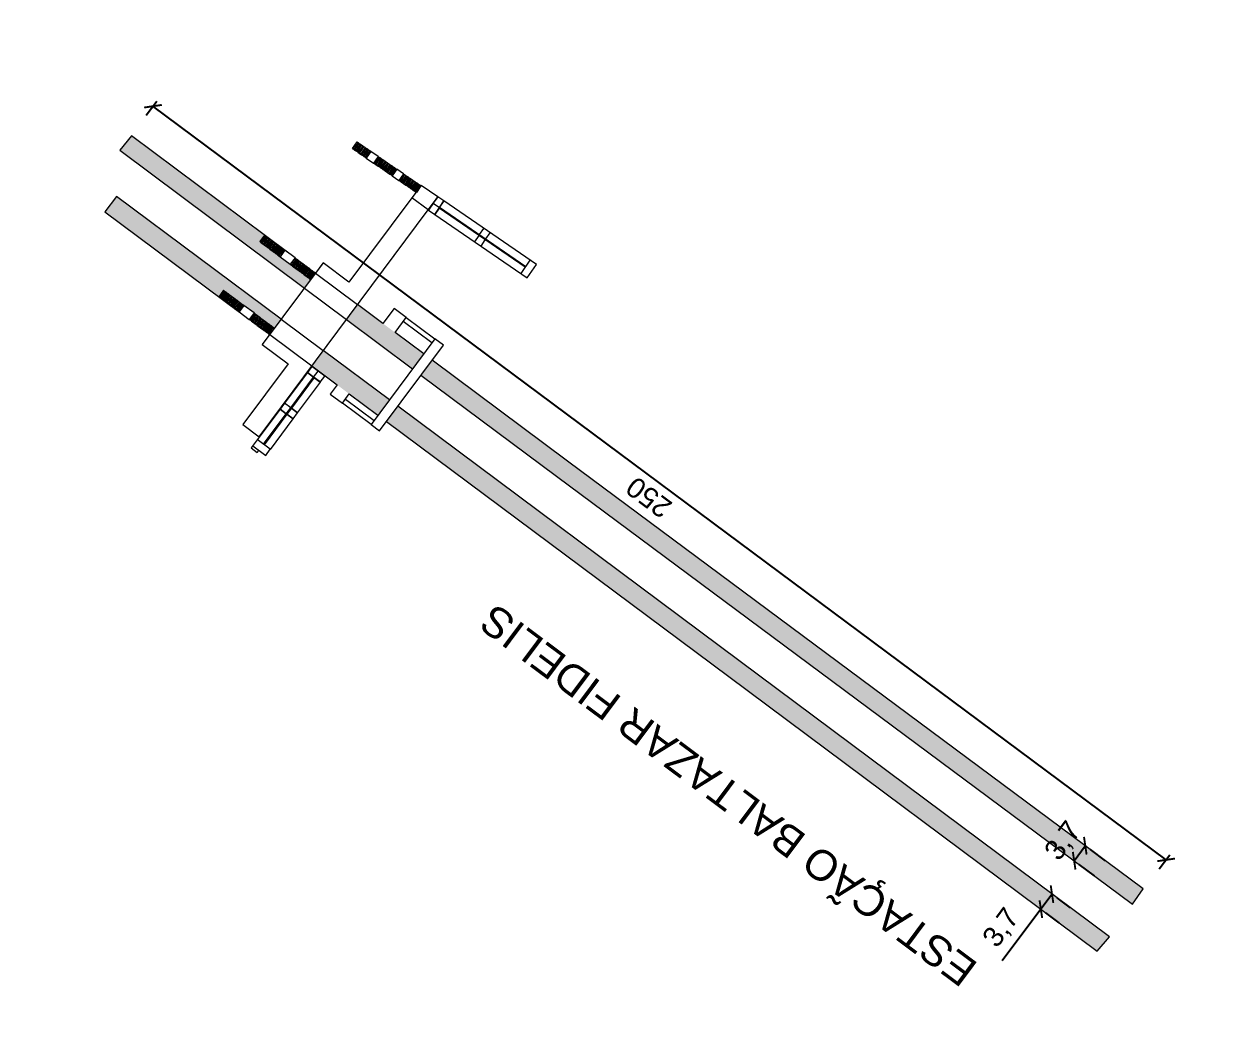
# Model space of a CAD drawing. Header units: metres. Extents: x 286532 to 329498, y 7396783 to 7466136.
# Drawn here: x 323419.1 to 323657.3, y 7420704.9 to 7420904.8 of the extents above; entities that cross this region are included whole.
import ezdxf

# ---------------------------------------------------------------- set-up
doc = ezdxf.new("R2010")
doc.units = ezdxf.units.M
doc.header["$LTSCALE"] = 10
doc.layers.get('0').update_dxf_attribs({"color": 255})
for name, color, linetype, lineweight in [('_  ARQ-AUX-001', 1, 'Continuous', 5), ('_AUX-PLATAFORMA COTAS', 1, 'Continuous', 25), ('_AUX-PLATAFORMA EXISTENTE', 252, 'Continuous', 25)]:
    doc.layers.add(name, color=color, linetype=linetype, lineweight=lineweight)
doc.layers.add('TEXTO', color=3, linetype='Continuous')
doc.styles.add('ARIAL', font='arial.ttf')
doc.styles.get("Standard").update_dxf_attribs({"font": 'arial.ttf'})
doc.dimstyles.new('ISO-25', dxfattribs={"dimtxt": 2.5, "dimasz": 2.5, "dimexe": 1.25, "dimexo": 0.625, "dimtad": 1, "dimtxsty": 'Standard', "dimcen": 2.5, "dimadec": 0, "dimazin": 0, "dimtfac": 1, "dimtmove": 0, "dimatfit": 3, "dimfxl": 1, "dimarcsym": 0})

# ---------------------------------------------------------------- blocks, each defined once
blk = doc.blocks.new('A$C343F4550')
at = {"layer": '_  ARQ-AUX-001'}
blk.add_hatch(color=256, dxfattribs=at).paths.add_polyline_path([(83.36, 48.97), (83.36, 48.97), (83.36, 49.53), (83.2, 49.53), (83.36, 49.48)], flags=0)
at = {"layer": '_AUX-PLATAFORMA EXISTENTE', "true_color": 0xa1a1a1}
h = blk.add_hatch(color=253, dxfattribs=at)
h.dxf.hatch_style = 1
h.paths.add_polyline_path([(275.61, 84.6), (133.61, 84.31), (100.17, 84.33), (100.17, 80.65), (133.64, 80.63), (275.69, 80.88)])
h.paths.add_polyline_path([(275.93, 72.93), (184.69, 72.96), (100.17, 72.96), (100.18, 69.18), (184.67, 69.23), (275.71, 69.23)])
h.paths.add_polyline_path([(98.09, 72.96), (81.76, 72.96), (81.76, 69.17), (98.09, 69.18)])
h.paths.add_polyline_path([(98.09, 84.34), (81.75, 84.35), (81.75, 80.67), (98.09, 80.66)])
h.paths.add_polyline_path([(71.35, 82.76), (58.77, 82.76), (58.77, 84.37), (25.91, 84.39), (25.77, 80.7), (71.35, 80.67)])
h.paths.add_polyline_path([(58.78, 70.76), (71.36, 70.76), (71.36, 72.96), (30.74, 72.96), (30.68, 69.15), (58.78, 69.16)])
at = {"layer": '_  ARQ-AUX-001'}
for p, q in [((62.39, 110.1), (62.67, 110.11)), ((62.39, 110.1), (62.45, 108.5)), ((62.39, 110.1), (62.45, 108.5)), ((62.67, 110.11), (62.94, 110.12)), ((62.67, 110.11), (62.73, 108.51)), ((62.67, 110.11), (62.73, 108.51)), ((62.94, 110.12), (63.22, 110.13)), ((62.94, 110.12), (63.01, 108.52)), ((62.94, 110.12), (63.01, 108.52)), ((63.22, 110.13), (63.5, 110.14)), ((63.22, 110.13), (63.29, 108.53)), ((63.22, 110.13), (63.29, 108.53)), ((63.5, 110.14), (63.78, 110.16)), ((63.5, 110.14), (63.57, 108.55)), ((63.5, 110.14), (63.57, 108.55)), ((63.78, 110.16), (64.06, 110.17)), ((63.78, 110.16), (63.85, 108.56)), ((63.78, 110.16), (63.85, 108.56)), ((64.06, 110.17), (64.34, 110.18)), ((64.06, 110.17), (64.13, 108.57)), ((64.06, 110.17), (64.13, 108.57)), ((64.34, 110.18), (64.62, 110.19)), ((64.34, 110.18), (64.41, 108.58)), ((64.34, 110.18), (64.41, 108.58)), ((64.62, 110.19), (64.9, 110.2)), ((64.62, 110.19), (64.69, 108.59)), ((64.62, 110.19), (64.69, 108.59)), ((64.9, 110.2), (65.18, 110.21)), ((64.9, 110.2), (64.97, 108.6)), ((64.9, 110.2), (64.97, 108.6)), ((65.18, 110.21), (65.46, 110.22)), ((65.18, 110.21), (65.25, 108.61)), ((65.18, 110.21), (65.25, 108.61)), ((65.46, 110.22), (65.74, 110.23)), ((65.46, 110.22), (65.53, 108.62)), ((65.46, 110.22), (65.53, 108.62)), ((67.48, 110.3), (65.74, 110.23)), ((65.74, 110.23), (65.81, 108.63)), ((65.74, 110.23), (65.81, 108.63)), ((67.48, 110.3), (67.76, 110.31)), ((67.48, 110.3), (67.54, 108.7)), ((67.48, 110.3), (67.54, 108.7)), ((67.76, 110.31), (68.04, 110.32)), ((67.76, 110.31), (67.82, 108.71)), ((67.76, 110.31), (67.82, 108.71)), ((68.04, 110.32), (68.32, 110.33)), ((68.04, 110.32), (68.1, 108.72)), ((68.04, 110.32), (68.1, 108.72)), ((68.32, 110.33), (68.6, 110.35)), ((68.32, 110.33), (68.38, 108.74)), ((68.32, 110.33), (68.38, 108.74)), ((68.6, 110.35), (68.88, 110.36)), ((68.6, 110.35), (68.66, 108.75)), ((68.6, 110.35), (68.66, 108.75)), ((68.88, 110.36), (69.16, 110.37)), ((68.88, 110.36), (68.94, 108.76)), ((68.88, 110.36), (68.94, 108.76)), ((69.16, 110.37), (69.44, 110.38)), ((69.16, 110.37), (69.22, 108.77)), ((69.16, 110.37), (69.22, 108.77)), ((69.44, 110.38), (69.72, 110.39)), ((69.44, 110.38), (69.5, 108.78)), ((69.44, 110.38), (69.5, 108.78)), ((69.72, 110.39), (70, 110.4)), ((69.72, 110.39), (69.78, 108.79)), ((69.72, 110.39), (69.78, 108.79)), ((70, 110.4), (70.28, 110.41)), ((70, 110.4), (70.06, 108.8)), ((70, 110.4), (70.06, 108.8)), ((70.28, 110.41), (70.56, 110.42)), ((70.28, 110.41), (70.34, 108.81)), ((70.28, 110.41), (70.34, 108.81)), ((70.56, 110.42), (70.84, 110.43)), ((70.56, 110.42), (70.62, 108.82)), ((70.56, 110.42), (70.62, 108.82)), ((70.84, 110.43), (71.12, 110.44)), ((70.84, 110.43), (70.9, 108.83)), ((70.84, 110.43), (70.9, 108.83)), ((71.12, 110.44), (71.4, 110.46)), ((71.12, 110.44), (71.18, 108.85)), ((71.12, 110.44), (71.18, 108.85)), ((71.4, 110.46), (71.68, 110.47)), ((71.4, 110.46), (71.46, 108.86)), ((71.4, 110.46), (71.46, 108.86)), ((71.68, 110.47), (71.96, 110.48)), ((71.68, 110.47), (71.74, 108.87)), ((71.68, 110.47), (71.74, 108.87)), ((73.56, 110.54), (71.96, 110.48)), ((71.96, 110.48), (72.02, 108.88)), ((71.96, 110.48), (72.02, 108.88)), ((73.56, 110.54), (73.84, 110.55)), ((73.56, 110.54), (73.62, 108.94)), ((73.56, 110.54), (73.62, 108.94)), ((73.84, 110.55), (74.12, 110.56)), ((73.84, 110.55), (73.9, 108.95)), ((73.84, 110.55), (73.9, 108.95)), ((74.12, 110.56), (74.4, 110.57)), ((74.12, 110.56), (74.18, 108.96)), ((74.12, 110.56), (74.18, 108.96)), ((74.4, 110.57), (74.68, 110.58)), ((74.4, 110.57), (74.46, 108.97)), ((74.4, 110.57), (74.46, 108.97)), ((74.68, 110.58), (74.96, 110.6)), ((74.68, 110.58), (74.74, 108.99)), ((74.68, 110.58), (74.74, 108.99)), ((74.96, 110.6), (75.23, 110.61)), ((74.96, 110.6), (75.02, 109)), ((74.96, 110.6), (75.02, 109)), ((75.23, 110.61), (75.51, 110.62)), ((75.23, 110.61), (75.3, 109.01)), ((75.23, 110.61), (75.3, 109.01)), ((75.51, 110.62), (75.79, 110.63)), ((75.51, 110.62), (75.58, 109.02)), ((75.51, 110.62), (75.58, 109.02)), ((75.79, 110.63), (76.07, 110.64)), ((75.79, 110.63), (75.86, 109.03)), ((75.79, 110.63), (75.86, 109.03)), ((76.07, 110.64), (76.35, 110.65)), ((76.07, 110.64), (76.14, 109.04)), ((76.07, 110.64), (76.14, 109.04)), ((76.35, 110.65), (76.63, 110.66)), ((76.35, 110.65), (76.42, 109.05)), ((76.35, 110.65), (76.42, 109.05)), ((76.63, 110.66), (76.91, 110.67)), ((76.63, 110.66), (76.7, 109.06)), ((76.63, 110.66), (76.7, 109.06)), ((76.91, 110.67), (77.19, 110.68)), ((76.91, 110.67), (76.98, 109.07)), ((76.91, 110.67), (76.98, 109.07)), ((77.19, 110.68), (77.47, 110.69)), ((77.19, 110.68), (77.26, 109.08)), ((77.19, 110.68), (77.26, 109.08)), ((77.47, 110.69), (77.75, 110.71)), ((77.47, 110.69), (77.54, 109.1)), ((77.47, 110.69), (77.54, 109.1)), ((81.71, 110.94), (77.75, 110.78)), ((77.75, 110.78), (77.75, 107.71)), ((77.75, 110.71), (77.82, 109.11)), ((83.21, 111), (81.71, 110.94)), ((81.71, 110.94), (81.77, 109.41)), ((81.77, 109.46), (81.71, 110.94)), ((105.39, 111.87), (83.21, 111)), ((83.21, 111), (83.27, 109.5)), ((83.27, 109.47), (83.21, 111)), ((83.27, 109.5), (103.95, 110.31)), ((103.96, 110.11), (83.28, 109.3)), ((92.86, 109.88), (92.8, 111.38)), ((92.93, 108.18), (92.87, 109.68)), ((94.36, 109.94), (94.3, 111.44)), ((94.43, 108.24), (94.37, 109.74)), ((104.02, 108.62), (103.89, 111.81)), ((105.52, 108.67), (105.39, 111.87)), ((62.45, 108.5), (62.73, 108.51)), ((62.73, 108.51), (63.01, 108.52)), ((63.01, 108.52), (63.29, 108.53)), ((63.29, 108.53), (63.57, 108.55)), ((63.57, 108.55), (63.85, 108.56)), ((63.85, 108.56), (64.13, 108.57)), ((64.13, 108.57), (64.41, 108.58)), ((64.41, 108.58), (64.69, 108.59)), ((64.69, 108.59), (64.97, 108.6)), ((64.97, 108.6), (65.25, 108.61)), ((65.25, 108.61), (65.53, 108.62)), ((65.53, 108.62), (65.81, 108.63)), ((65.81, 108.63), (67.54, 108.7)), ((67.54, 108.7), (67.82, 108.71)), ((67.82, 108.71), (68.1, 108.72)), ((68.1, 108.72), (68.38, 108.74)), ((68.38, 108.74), (68.66, 108.75)), ((68.66, 108.75), (68.94, 108.76)), ((68.94, 108.76), (69.22, 108.77)), ((69.22, 108.77), (69.5, 108.78)), ((69.5, 108.78), (69.78, 108.79)), ((69.78, 108.79), (70.06, 108.8)), ((70.06, 108.8), (70.34, 108.81)), ((70.34, 108.81), (70.62, 108.82)), ((70.62, 108.82), (70.9, 108.83)), ((70.9, 108.83), (71.18, 108.85)), ((71.18, 108.85), (71.46, 108.86)), ((71.46, 108.86), (71.74, 108.87)), ((71.74, 108.87), (72.02, 108.88)), ((72.02, 108.88), (73.62, 108.94)), ((73.62, 108.94), (73.9, 108.95)), ((73.9, 108.95), (74.18, 108.96)), ((74.18, 108.96), (74.46, 108.97)), ((74.46, 108.97), (74.74, 108.99)), ((74.74, 108.99), (75.02, 109)), ((75.02, 109), (75.3, 109.01)), ((75.3, 109.01), (75.58, 109.02)), ((75.58, 109.02), (75.86, 109.03)), ((75.86, 109.03), (76.14, 109.04)), ((76.14, 109.04), (76.42, 109.05)), ((76.42, 109.05), (76.7, 109.06)), ((76.7, 109.06), (76.98, 109.07)), ((76.98, 109.07), (77.26, 109.08)), ((77.26, 109.08), (77.54, 109.1)), ((77.54, 109.1), (77.75, 109.1)), ((77.75, 107.71), (77.75, 86.86)), ((81.75, 107.71), (77.75, 107.71)), ((81.75, 107.71), (81.75, 109.46)), ((81.75, 109.46), (81.77, 109.46)), ((81.76, 51.71), (81.75, 107.71)), ((81.77, 109.41), (83.27, 109.47)), ((81.77, 109.46), (81.84, 107.74)), ((81.84, 107.74), (83.34, 107.8)), ((83.34, 107.8), (83.27, 109.47)), ((83.28, 109.3), (83.34, 107.8)), ((83.34, 107.8), (105.52, 108.67)), ((77.75, 86.86), (71.35, 86.86)), ((71.35, 86.86), (71.36, 66.71)), ((71.35, 86.81), (71.35, 86.81)), ((71.35, 86.81), (71.35, 84.36)), ((91, 88.05), (88, 88.05)), ((88, 88.05), (88.01, 84.34)), ((91.01, 84.34), (91, 88.05)), ((91.01, 88.06), (98.08, 88.06)), ((91.01, 87.04), (91.01, 88.06)), ((98.09, 87.05), (91.01, 87.04)), ((98.08, 88.06), (98.09, 87.05)), ((100.17, 88.06), (98.08, 88.06)), ((98.08, 88.06), (98.1, 66.89)), ((100.18, 66.89), (100.17, 88.06)), ((25.91, 84.39), (25.77, 80.7)), ((64.5, 84.36), (25.91, 84.39)), ((58.77, 84.36), (58.77, 82.76)), ((58.77, 84.36), (59.05, 84.36)), ((58.77, 84.36), (58.77, 82.76)), ((59.05, 84.36), (59.33, 84.36)), ((59.05, 84.36), (59.05, 82.76)), ((59.05, 84.36), (59.05, 82.76)), ((59.33, 84.36), (59.61, 84.36)), ((59.33, 84.36), (59.33, 82.76)), ((59.33, 84.36), (59.33, 82.76)), ((59.61, 84.36), (59.89, 84.36)), ((59.61, 84.36), (59.61, 82.76)), ((59.61, 84.36), (59.61, 82.76)), ((59.89, 84.36), (60.17, 84.36)), ((59.89, 84.36), (59.89, 82.76)), ((59.89, 84.36), (59.89, 82.76)), ((60.17, 84.36), (60.45, 84.36)), ((60.17, 84.36), (60.17, 82.76)), ((60.17, 84.36), (60.17, 82.76)), ((60.45, 84.36), (60.73, 84.36)), ((60.45, 84.36), (60.45, 82.76)), ((60.45, 84.36), (60.45, 82.76)), ((60.73, 84.36), (61.01, 84.36)), ((60.73, 84.36), (60.73, 82.76)), ((60.73, 84.36), (60.73, 82.76)), ((61.01, 84.36), (61.29, 84.36)), ((61.01, 84.36), (61.01, 82.76)), ((61.01, 84.36), (61.01, 82.76)), ((61.29, 84.36), (61.57, 84.36)), ((61.29, 84.36), (61.29, 82.76)), ((61.29, 84.36), (61.29, 82.76)), ((61.57, 84.36), (61.85, 84.36)), ((61.57, 84.36), (61.57, 82.76)), ((61.57, 84.36), (61.57, 82.76)), ((61.85, 84.36), (62.13, 84.36)), ((61.85, 84.36), (61.85, 82.76)), ((61.85, 84.36), (61.85, 82.76)), ((62.13, 84.36), (62.41, 84.36)), ((62.13, 84.36), (62.13, 82.76)), ((62.13, 84.36), (62.13, 82.76)), ((62.41, 84.36), (62.69, 84.36)), ((62.41, 84.36), (62.41, 82.76)), ((62.41, 84.36), (62.41, 82.76)), ((62.69, 84.36), (62.97, 84.36)), ((62.69, 84.36), (62.69, 82.76)), ((62.69, 84.36), (62.69, 82.76)), ((62.97, 84.36), (63.25, 84.36)), ((62.97, 84.36), (62.97, 82.76)), ((62.97, 84.36), (62.97, 82.76)), ((63.25, 84.36), (63.53, 84.36)), ((63.25, 84.36), (63.25, 82.76)), ((63.25, 84.36), (63.25, 82.76)), ((63.53, 84.36), (63.81, 84.36)), ((63.53, 84.36), (63.53, 82.76)), ((63.53, 84.36), (63.53, 82.76)), ((66.31, 84.36), (63.81, 84.36)), ((63.81, 84.36), (63.81, 82.76)), ((63.81, 84.36), (63.81, 82.76)), ((66.31, 84.36), (66.31, 82.76)), ((66.31, 84.36), (66.59, 84.36)), ((66.31, 84.36), (66.31, 82.76)), ((66.59, 84.36), (66.87, 84.36)), ((66.59, 84.36), (66.59, 82.76)), ((66.59, 84.36), (66.59, 82.76)), ((66.87, 84.36), (67.15, 84.36)), ((66.87, 84.36), (66.87, 82.76)), ((66.87, 84.36), (66.87, 82.76)), ((67.15, 84.36), (67.43, 84.36)), ((67.15, 84.36), (67.15, 82.76)), ((67.15, 84.36), (67.15, 82.76)), ((67.43, 84.36), (67.71, 84.36)), ((67.43, 84.36), (67.43, 82.76)), ((67.43, 84.36), (67.43, 82.76)), ((67.71, 84.36), (67.99, 84.36)), ((67.71, 84.36), (67.71, 82.76)), ((67.71, 84.36), (67.71, 82.76)), ((67.99, 84.36), (68.27, 84.36)), ((67.99, 84.36), (67.99, 82.76)), ((67.99, 84.36), (67.99, 82.76)), ((68.27, 84.36), (68.55, 84.36)), ((68.27, 84.36), (68.27, 82.76)), ((68.27, 84.36), (68.27, 82.76)), ((68.55, 84.36), (68.83, 84.36)), ((68.55, 84.36), (68.55, 82.76)), ((68.55, 84.36), (68.55, 82.76)), ((68.83, 84.36), (69.11, 84.36)), ((68.83, 84.36), (68.83, 82.76)), ((68.83, 84.36), (68.83, 82.76)), ((69.11, 84.36), (69.39, 84.36)), ((69.11, 84.36), (69.11, 82.76)), ((69.11, 84.36), (69.11, 82.76)), ((69.39, 84.36), (69.67, 84.36)), ((69.39, 84.36), (69.39, 82.76)), ((69.39, 84.36), (69.39, 82.76)), ((69.67, 84.36), (69.95, 84.36)), ((69.67, 84.36), (69.67, 82.76)), ((69.67, 84.36), (69.67, 82.76)), ((69.95, 84.36), (70.23, 84.36)), ((69.95, 84.36), (69.95, 82.76)), ((69.95, 84.36), (69.95, 82.76)), ((70.23, 84.36), (70.51, 84.36)), ((70.23, 84.36), (70.23, 82.76)), ((70.23, 84.36), (70.23, 82.76)), ((70.51, 84.36), (70.79, 84.36)), ((70.51, 84.36), (70.51, 82.76)), ((70.51, 84.36), (70.51, 82.76)), ((70.79, 84.36), (71.07, 84.36)), ((70.79, 84.36), (70.79, 82.76)), ((70.79, 84.36), (70.79, 82.76)), ((71.07, 84.36), (71.35, 84.36)), ((71.07, 84.36), (71.07, 82.76)), ((71.07, 84.36), (71.07, 82.76)), ((88.01, 84.34), (81.76, 84.35)), ((98.09, 84.34), (91.01, 84.34)), ((133.61, 84.31), (100.17, 84.33)), ((275.61, 84.6), (133.61, 84.31)), ((275.69, 80.88), (275.61, 84.6)), ((58.77, 82.76), (59.05, 82.76)), ((59.05, 82.76), (59.33, 82.76)), ((59.33, 82.76), (59.61, 82.76)), ((59.61, 82.76), (59.89, 82.76)), ((59.89, 82.76), (60.17, 82.76)), ((60.17, 82.76), (60.45, 82.76)), ((60.45, 82.76), (60.73, 82.76)), ((60.73, 82.76), (61.01, 82.76)), ((61.01, 82.76), (61.29, 82.76)), ((61.29, 82.76), (61.57, 82.76)), ((61.57, 82.76), (61.85, 82.76)), ((61.85, 82.76), (62.13, 82.76)), ((62.13, 82.76), (62.41, 82.76)), ((62.41, 82.76), (62.69, 82.76)), ((62.69, 82.76), (62.97, 82.76)), ((62.97, 82.76), (63.25, 82.76)), ((63.25, 82.76), (63.53, 82.76)), ((63.53, 82.76), (63.81, 82.76)), ((63.81, 82.76), (66.31, 82.76)), ((66.31, 82.76), (66.59, 82.76)), ((66.59, 82.76), (66.87, 82.76)), ((66.87, 82.76), (67.15, 82.76)), ((67.15, 82.76), (67.43, 82.76)), ((67.43, 82.76), (67.71, 82.76)), ((67.71, 82.76), (67.99, 82.76)), ((67.99, 82.76), (68.27, 82.76)), ((68.27, 82.76), (68.55, 82.76)), ((68.55, 82.76), (68.83, 82.76)), ((68.83, 82.76), (69.11, 82.76)), ((69.11, 82.76), (69.39, 82.76)), ((69.39, 82.76), (69.67, 82.76)), ((69.67, 82.76), (69.95, 82.76)), ((69.95, 82.76), (70.23, 82.76)), ((70.23, 82.76), (70.51, 82.76)), ((70.51, 82.76), (70.79, 82.76)), ((70.79, 82.76), (71.07, 82.76)), ((71.07, 82.76), (71.35, 82.76)), ((25.77, 80.7), (71.35, 80.67)), ((81.76, 80.67), (98.09, 80.66)), ((100.17, 80.65), (133.64, 80.63)), ((133.64, 80.63), (275.69, 80.88)), ((30.74, 72.96), (30.68, 69.15)), ((71.36, 72.96), (30.74, 72.96)), ((98.09, 72.96), (81.76, 72.96)), ((184.69, 72.96), (100.17, 72.96)), ((275.93, 72.93), (184.69, 72.96)), ((275.71, 69.23), (275.93, 72.93)), ((30.68, 69.15), (63.95, 69.16)), ((58.78, 70.76), (58.78, 69.16)), ((58.78, 70.76), (59.06, 70.76)), ((58.78, 70.76), (58.78, 69.16)), ((58.78, 69.16), (59.06, 69.16)), ((59.06, 70.76), (59.34, 70.76)), ((59.06, 70.76), (59.06, 69.16)), ((59.06, 70.76), (59.06, 69.16)), ((59.06, 69.16), (59.34, 69.16)), ((59.34, 70.76), (59.62, 70.76)), ((59.34, 70.76), (59.34, 69.16)), ((59.34, 70.76), (59.34, 69.16)), ((59.34, 69.16), (59.62, 69.16)), ((59.62, 70.76), (59.9, 70.76)), ((59.62, 70.76), (59.62, 69.16)), ((59.62, 70.76), (59.62, 69.16)), ((59.62, 69.16), (59.9, 69.16)), ((59.9, 70.76), (60.18, 70.76)), ((59.9, 70.76), (59.9, 69.16)), ((59.9, 70.76), (59.9, 69.16)), ((59.9, 69.16), (60.18, 69.16)), ((60.18, 70.76), (60.46, 70.76)), ((60.18, 70.76), (60.18, 69.16)), ((60.18, 70.76), (60.18, 69.16)), ((60.18, 69.16), (60.46, 69.16)), ((60.46, 70.76), (60.74, 70.76)), ((60.46, 70.76), (60.46, 69.16)), ((60.46, 70.76), (60.46, 69.16)), ((60.46, 69.16), (60.74, 69.16)), ((60.74, 70.76), (61.02, 70.76)), ((60.74, 70.76), (60.74, 69.16)), ((60.74, 70.76), (60.74, 69.16)), ((60.74, 69.16), (61.02, 69.16)), ((61.02, 70.76), (61.3, 70.76)), ((61.02, 70.76), (61.02, 69.16)), ((61.02, 70.76), (61.02, 69.16)), ((61.02, 69.16), (61.3, 69.16)), ((61.3, 70.76), (61.58, 70.76)), ((61.3, 70.76), (61.3, 69.16)), ((61.3, 70.76), (61.3, 69.16)), ((61.3, 69.16), (61.58, 69.16)), ((61.58, 70.76), (61.86, 70.76)), ((61.58, 70.76), (61.58, 69.16)), ((61.58, 70.76), (61.58, 69.16)), ((61.58, 69.16), (61.86, 69.16)), ((61.86, 70.76), (62.14, 70.76)), ((61.86, 70.76), (61.86, 69.16)), ((61.86, 70.76), (61.86, 69.16)), ((61.86, 69.16), (62.14, 69.16)), ((62.14, 70.76), (62.42, 70.76)), ((62.14, 70.76), (62.14, 69.16)), ((62.14, 70.76), (62.14, 69.16)), ((62.14, 69.16), (62.42, 69.16)), ((62.42, 70.76), (62.7, 70.76)), ((62.42, 70.76), (62.42, 69.16)), ((62.42, 70.76), (62.42, 69.16)), ((62.42, 69.16), (62.7, 69.16)), ((62.7, 70.76), (62.98, 70.76)), ((62.7, 70.76), (62.7, 69.16)), ((62.7, 70.76), (62.7, 69.16)), ((62.7, 69.16), (62.98, 69.16)), ((62.98, 70.76), (63.26, 70.76)), ((62.98, 70.76), (62.98, 69.16)), ((62.98, 70.76), (62.98, 69.16)), ((62.98, 69.16), (63.26, 69.16)), ((63.26, 70.76), (63.54, 70.76)), ((63.26, 70.76), (63.26, 69.16)), ((63.26, 70.76), (63.26, 69.16)), ((63.26, 69.16), (63.54, 69.16)), ((63.54, 70.76), (63.82, 70.76)), ((63.54, 70.76), (63.54, 69.16)), ((63.54, 70.76), (63.54, 69.16)), ((63.54, 69.16), (63.82, 69.16)), ((66.32, 70.76), (63.82, 70.76)), ((63.82, 70.76), (63.82, 69.16)), ((63.82, 70.76), (63.82, 69.16)), ((63.82, 69.16), (66.32, 69.16)), ((66.32, 70.76), (66.32, 69.16)), ((66.32, 70.76), (66.6, 70.76)), ((66.32, 70.76), (66.32, 69.16)), ((66.32, 69.16), (66.6, 69.16)), ((66.6, 70.76), (66.88, 70.76)), ((66.6, 70.76), (66.6, 69.16)), ((66.6, 70.76), (66.6, 69.16)), ((66.6, 69.16), (66.88, 69.16)), ((66.88, 70.76), (67.16, 70.76)), ((66.88, 70.76), (66.88, 69.16)), ((66.88, 70.76), (66.88, 69.16)), ((66.88, 69.16), (67.16, 69.16)), ((67.16, 70.76), (67.44, 70.76)), ((67.16, 70.76), (67.16, 69.16)), ((67.16, 70.76), (67.16, 69.16)), ((67.16, 69.16), (67.44, 69.16)), ((67.44, 70.76), (67.72, 70.76)), ((67.44, 70.76), (67.44, 69.16)), ((67.44, 70.76), (67.44, 69.16)), ((67.44, 69.16), (67.72, 69.16)), ((67.72, 70.76), (68, 70.76)), ((67.72, 70.76), (67.72, 69.16)), ((67.72, 70.76), (67.72, 69.16)), ((67.72, 69.16), (68, 69.16)), ((68, 70.76), (68.28, 70.76)), ((68, 70.76), (68, 69.16)), ((68, 70.76), (68, 69.16)), ((68, 69.16), (68.28, 69.16)), ((68.28, 70.76), (68.56, 70.76)), ((68.28, 70.76), (68.28, 69.16)), ((68.28, 70.76), (68.28, 69.16)), ((68.28, 69.16), (68.56, 69.16)), ((68.56, 70.76), (68.84, 70.76)), ((68.56, 70.76), (68.56, 69.16)), ((68.56, 70.76), (68.56, 69.16)), ((68.56, 69.16), (68.84, 69.16)), ((68.84, 70.76), (69.12, 70.76)), ((68.84, 70.76), (68.84, 69.16)), ((68.84, 70.76), (68.84, 69.16)), ((68.84, 69.16), (69.12, 69.16)), ((69.12, 70.76), (69.4, 70.76)), ((69.12, 70.76), (69.12, 69.16)), ((69.12, 70.76), (69.12, 69.16)), ((69.12, 69.16), (69.4, 69.16)), ((69.4, 70.76), (69.68, 70.76)), ((69.4, 70.76), (69.4, 69.16)), ((69.4, 70.76), (69.4, 69.16)), ((69.4, 69.16), (69.68, 69.16)), ((69.68, 70.76), (69.96, 70.76)), ((69.68, 70.76), (69.68, 69.16)), ((69.68, 70.76), (69.68, 69.16)), ((69.68, 69.16), (69.96, 69.16)), ((69.96, 70.76), (70.24, 70.76)), ((69.96, 70.76), (69.96, 69.16)), ((69.96, 70.76), (69.96, 69.16)), ((69.96, 69.16), (70.24, 69.16)), ((70.24, 70.76), (70.52, 70.76)), ((70.24, 70.76), (70.24, 69.16)), ((70.24, 70.76), (70.24, 69.16)), ((70.24, 69.16), (70.52, 69.16)), ((70.52, 70.76), (70.8, 70.76)), ((70.52, 70.76), (70.52, 69.16)), ((70.52, 70.76), (70.52, 69.16)), ((70.52, 69.16), (70.8, 69.16)), ((70.8, 70.76), (71.08, 70.76)), ((70.8, 70.76), (70.8, 69.16)), ((70.8, 70.76), (70.8, 69.16)), ((70.8, 69.16), (71.08, 69.16)), ((71.08, 70.76), (71.36, 70.76)), ((71.08, 70.76), (71.08, 69.16)), ((71.08, 70.76), (71.08, 69.16)), ((71.08, 69.16), (71.36, 69.16)), ((81.76, 69.17), (88.02, 69.18)), ((85.03, 69.11), (81.83, 69.11)), ((83.36, 69.11), (81.83, 69.11)), ((81.83, 69.11), (81.83, 67.61)), ((83.36, 67.61), (83.36, 69.11)), ((85.03, 67.61), (85.03, 69.11)), ((88.02, 69.18), (88.02, 66.89)), ((91.02, 66.89), (91.02, 69.18)), ((91.02, 69.18), (98.09, 69.18)), ((100.18, 69.18), (184.67, 69.23)), ((184.67, 69.23), (275.71, 69.23)), ((71.36, 66.71), (71.46, 66.71)), ((71.36, 66.71), (77.75, 66.71)), ((77.75, 66.71), (77.75, 51.71)), ((83.36, 67.61), (81.83, 67.61)), ((81.83, 67.61), (81.83, 60.07)), ((81.83, 67.61), (83.36, 67.61)), ((83.36, 60.07), (83.36, 67.61)), ((83.36, 67.61), (85.03, 67.61)), ((85.06, 67.61), (83.53, 67.61)), ((83.53, 67.61), (83.53, 60.07)), ((85.06, 60.07), (85.06, 67.61)), ((88.02, 66.89), (91.02, 66.89)), ((91.02, 67.89), (98.09, 67.89)), ((91.02, 66.89), (91.02, 67.89)), ((98.1, 66.89), (91.02, 66.89)), ((98.09, 67.89), (98.1, 66.89)), ((98.1, 66.89), (100.18, 66.89)), ((81.76, 65.91), (81.89, 65.77)), ((83.36, 60.07), (81.82, 60.07)), ((81.82, 60.07), (81.82, 58.57)), ((83.36, 58.57), (83.36, 60.07)), ((85.06, 60.07), (83.52, 60.07)), ((83.52, 60.07), (83.52, 58.57)), ((83.53, 60.07), (85.06, 60.07)), ((85.06, 58.57), (85.06, 60.07)), ((81.82, 58.57), (83.36, 58.57)), ((83.36, 58.57), (81.82, 58.57)), ((81.82, 58.57), (81.82, 48.97)), ((83.36, 51.03), (83.36, 58.57)), ((83.52, 58.57), (85.06, 58.57)), ((85.06, 58.57), (83.52, 58.57)), ((83.52, 58.57), (83.52, 51.03)), ((85.06, 51.03), (85.06, 58.57)), ((77.75, 51.71), (81.76, 51.71)), ((85.02, 51.03), (81.82, 51.03)), ((85.02, 49.53), (85.02, 51.03)), ((85.02, 51.03), (85.06, 51.03)), ((81.82, 49.53), (85.02, 49.53)), ((81.82, 48.97), (83.36, 48.97)), ((83.36, 48.97), (83.36, 49.53))]:
    blk.add_line(p, q, dxfattribs=at)
for points in [[(71.35, 84.35), (81.75, 84.35)], [(71.35, 80.67), (81.75, 80.67)], [(71.36, 72.97), (81.76, 72.96)], [(71.36, 69.18), (81.76, 69.17)]]:
    blk.add_lwpolyline(points, dxfattribs=at)
blk = doc.blocks.new('_ArchTick')
at = {"color": 0, "linetype": 'ByBlock', "const_width": 0.15}
blk.add_lwpolyline([(-0.5, -0.5), (0.5, 0.5)], dxfattribs=at)
blk = doc.blocks.new('*D141')
at = {"layer": '_AUX-PLATAFORMA COTAS', "color": 0, "lineweight": -2, "ltscale": 0.05, "transparency": 16777216}
for p, q in [((323443.3, 7420886.75), (323445.39, 7420889.54)), ((323645.22, 7420739.32), (323444.64, 7420888.54)), ((323643.88, 7420737.52), (323645.97, 7420740.32))]:
    blk.add_line(p, q, dxfattribs=at)
at = {"layer": 'Defpoints', "color": 0, "ltscale": 0.05, "transparency": 16777216}
for p in [(323444.64, 7420888.54), (323440.32, 7420882.73), (323640.9, 7420733.51)]:
    blk.add_point(p, dxfattribs=at)
at = {"layer": '_AUX-PLATAFORMA COTAS', "color": 0, "lineweight": -2, "ltscale": 0.05, "transparency": 16777216, "xscale": 2.5, "yscale": 2.5, "zscale": 2.5}
for p, rotation in [((323444.64, 7420888.54), 143.3520744869536), ((323645.22, 7420739.32), 323.3520744869536)]:
    blk.add_blockref('_ArchTick', p, dxfattribs=dict(at, rotation=rotation))
at = {"layer": '_AUX-PLATAFORMA COTAS', "color": 0, "ltscale": 0.05, "transparency": 16777216, "insert": (323542.82, 7420811.09), "char_height": 4, "attachment_point": 5, "rotation": 143.3521}
blk.add_mtext('250', dxfattribs=at)
blk = doc.blocks.new('*D142')
at = {"layer": '_AUX-PLATAFORMA COTAS', "color": 0, "lineweight": -2, "ltscale": 0.05, "transparency": 16777216}
for p, q in [((323627.02, 7420739.16), (323629.23, 7420742.12)), ((323633.24, 7420739.14), (323630.23, 7420741.38)), ((323631.03, 7420736.17), (323628.02, 7420738.41))]:
    blk.add_line(p, q, dxfattribs=at)
at = {"layer": 'Defpoints', "color": 0, "ltscale": 0.05, "transparency": 16777216}
for p in [(323629.23, 7420742.12), (323629.23, 7420742.12), (323627.02, 7420739.16)]:
    blk.add_point(p, dxfattribs=at)
at = {"layer": '_AUX-PLATAFORMA COTAS', "color": 0, "lineweight": -2, "ltscale": 0.05, "transparency": 16777216, "xscale": 2.5, "yscale": 2.5, "zscale": 2.5}
for p, rotation in [((323629.23, 7420742.12), 53.32590576271164), ((323627.02, 7420739.16), 233.3259057627116)]:
    blk.add_blockref('_ArchTick', p, dxfattribs=dict(at, rotation=rotation))
at = {"layer": '_AUX-PLATAFORMA COTAS', "color": 0, "ltscale": 0.05, "transparency": 16777216, "insert": (323625, 7420742.97), "char_height": 4, "attachment_point": 5, "rotation": 53.3259}
blk.add_mtext('3,7', dxfattribs=at)
blk = doc.blocks.new('*D143')
at = {"layer": '_AUX-PLATAFORMA COTAS', "color": 0, "lineweight": -2, "ltscale": 0.05, "transparency": 16777216}
for p, q in [((323622.64, 7420732.54), (323620.43, 7420729.57)), ((323626.29, 7420729.82), (323623.64, 7420731.79)), ((323620.43, 7420729.57), (323612.8, 7420719.32)), ((323624.08, 7420726.85), (323621.43, 7420728.82))]:
    blk.add_line(p, q, dxfattribs=at)
at = {"layer": 'Defpoints', "color": 0, "ltscale": 0.05, "transparency": 16777216}
for p in [(323622.28, 7420732.8), (323620.07, 7420729.83), (323620.43, 7420729.57)]:
    blk.add_point(p, dxfattribs=at)
at = {"layer": '_AUX-PLATAFORMA COTAS', "color": 0, "lineweight": -2, "ltscale": 0.05, "transparency": 16777216, "xscale": 2.5, "yscale": 2.5, "zscale": 2.5}
for p, rotation in [((323622.64, 7420732.54), 53.35084435178491), ((323620.43, 7420729.57), 233.3508443517849)]:
    blk.add_blockref('_ArchTick', p, dxfattribs=dict(at, rotation=rotation))
at = {"layer": '_AUX-PLATAFORMA COTAS', "color": 0, "ltscale": 0.05, "transparency": 16777216, "insert": (323612.74, 7420725.77), "char_height": 4, "attachment_point": 5, "rotation": 53.3508}
blk.add_mtext('3,7', dxfattribs=at)

msp = doc.modelspace()

# ---------------------------------------------------------------- block references
at = {"rotation": 323.2944629532354}
msp.add_blockref('A$C343F4550', (323369.19, 7420830.519), dxfattribs=at)

# ---------------------------------------------------------------- texts
at = {"layer": 'TEXTO', "style": 'ARIAL'}
msp.add_text('ESTAÇÃO BALTAZAR FIDELIS', height=6, rotation=143.24341, dxfattribs=at).set_placement((323608.268, 7420718.653))

# ---------------------------------------------------------------- dimensions: what is measured, and where the dimension line sits
at = {"layer": '_AUX-PLATAFORMA COTAS', "ltscale": 0.05}
dim = msp.add_aligned_dim(p1=(323640.899, 7420733.51), p2=(323440.319, 7420882.734), distance=-7.239, dimstyle='ISO-25', override={"dimtxt": 4, "dimexo": 5, "dimgap": 1.5, "dimtad": 4, "dimblk1": 'ArchTick', "dimblk2": 'ArchTick', "dimsah": 1}, dxfattribs=at)
dim.commit()
dim.dimension.update_dxf_attribs({"geometry": '*D141', "text_midpoint": (323542.816, 7420811.088)})
for base, p1, p2, angle, picture, middle in [((323629.231, 7420742.122), (323627.022, 7420739.156), (323629.231, 7420742.122), 53.32591, '*D142', (323628.126, 7420740.639)), ((323620.429, 7420729.569), (323622.282, 7420732.803), (323620.072, 7420729.834), 233.35084, '*D143', (323615.868, 7420723.439))]:
    dim = msp.add_linear_dim(base=base, p1=p1, p2=p2, angle=angle, dimstyle='ISO-25', override={"dimtxt": 4, "dimexo": 5, "dimgap": 1.5, "dimtad": 3, "dimblk1": 'ArchTick', "dimblk2": 'ArchTick', "dimsah": 1}, dxfattribs=at)
    dim.commit()
    dim.dimension.update_dxf_attribs({"geometry": picture, "text_midpoint": middle, "dimtype": 161})

doc.saveas('drawing.dxf')
